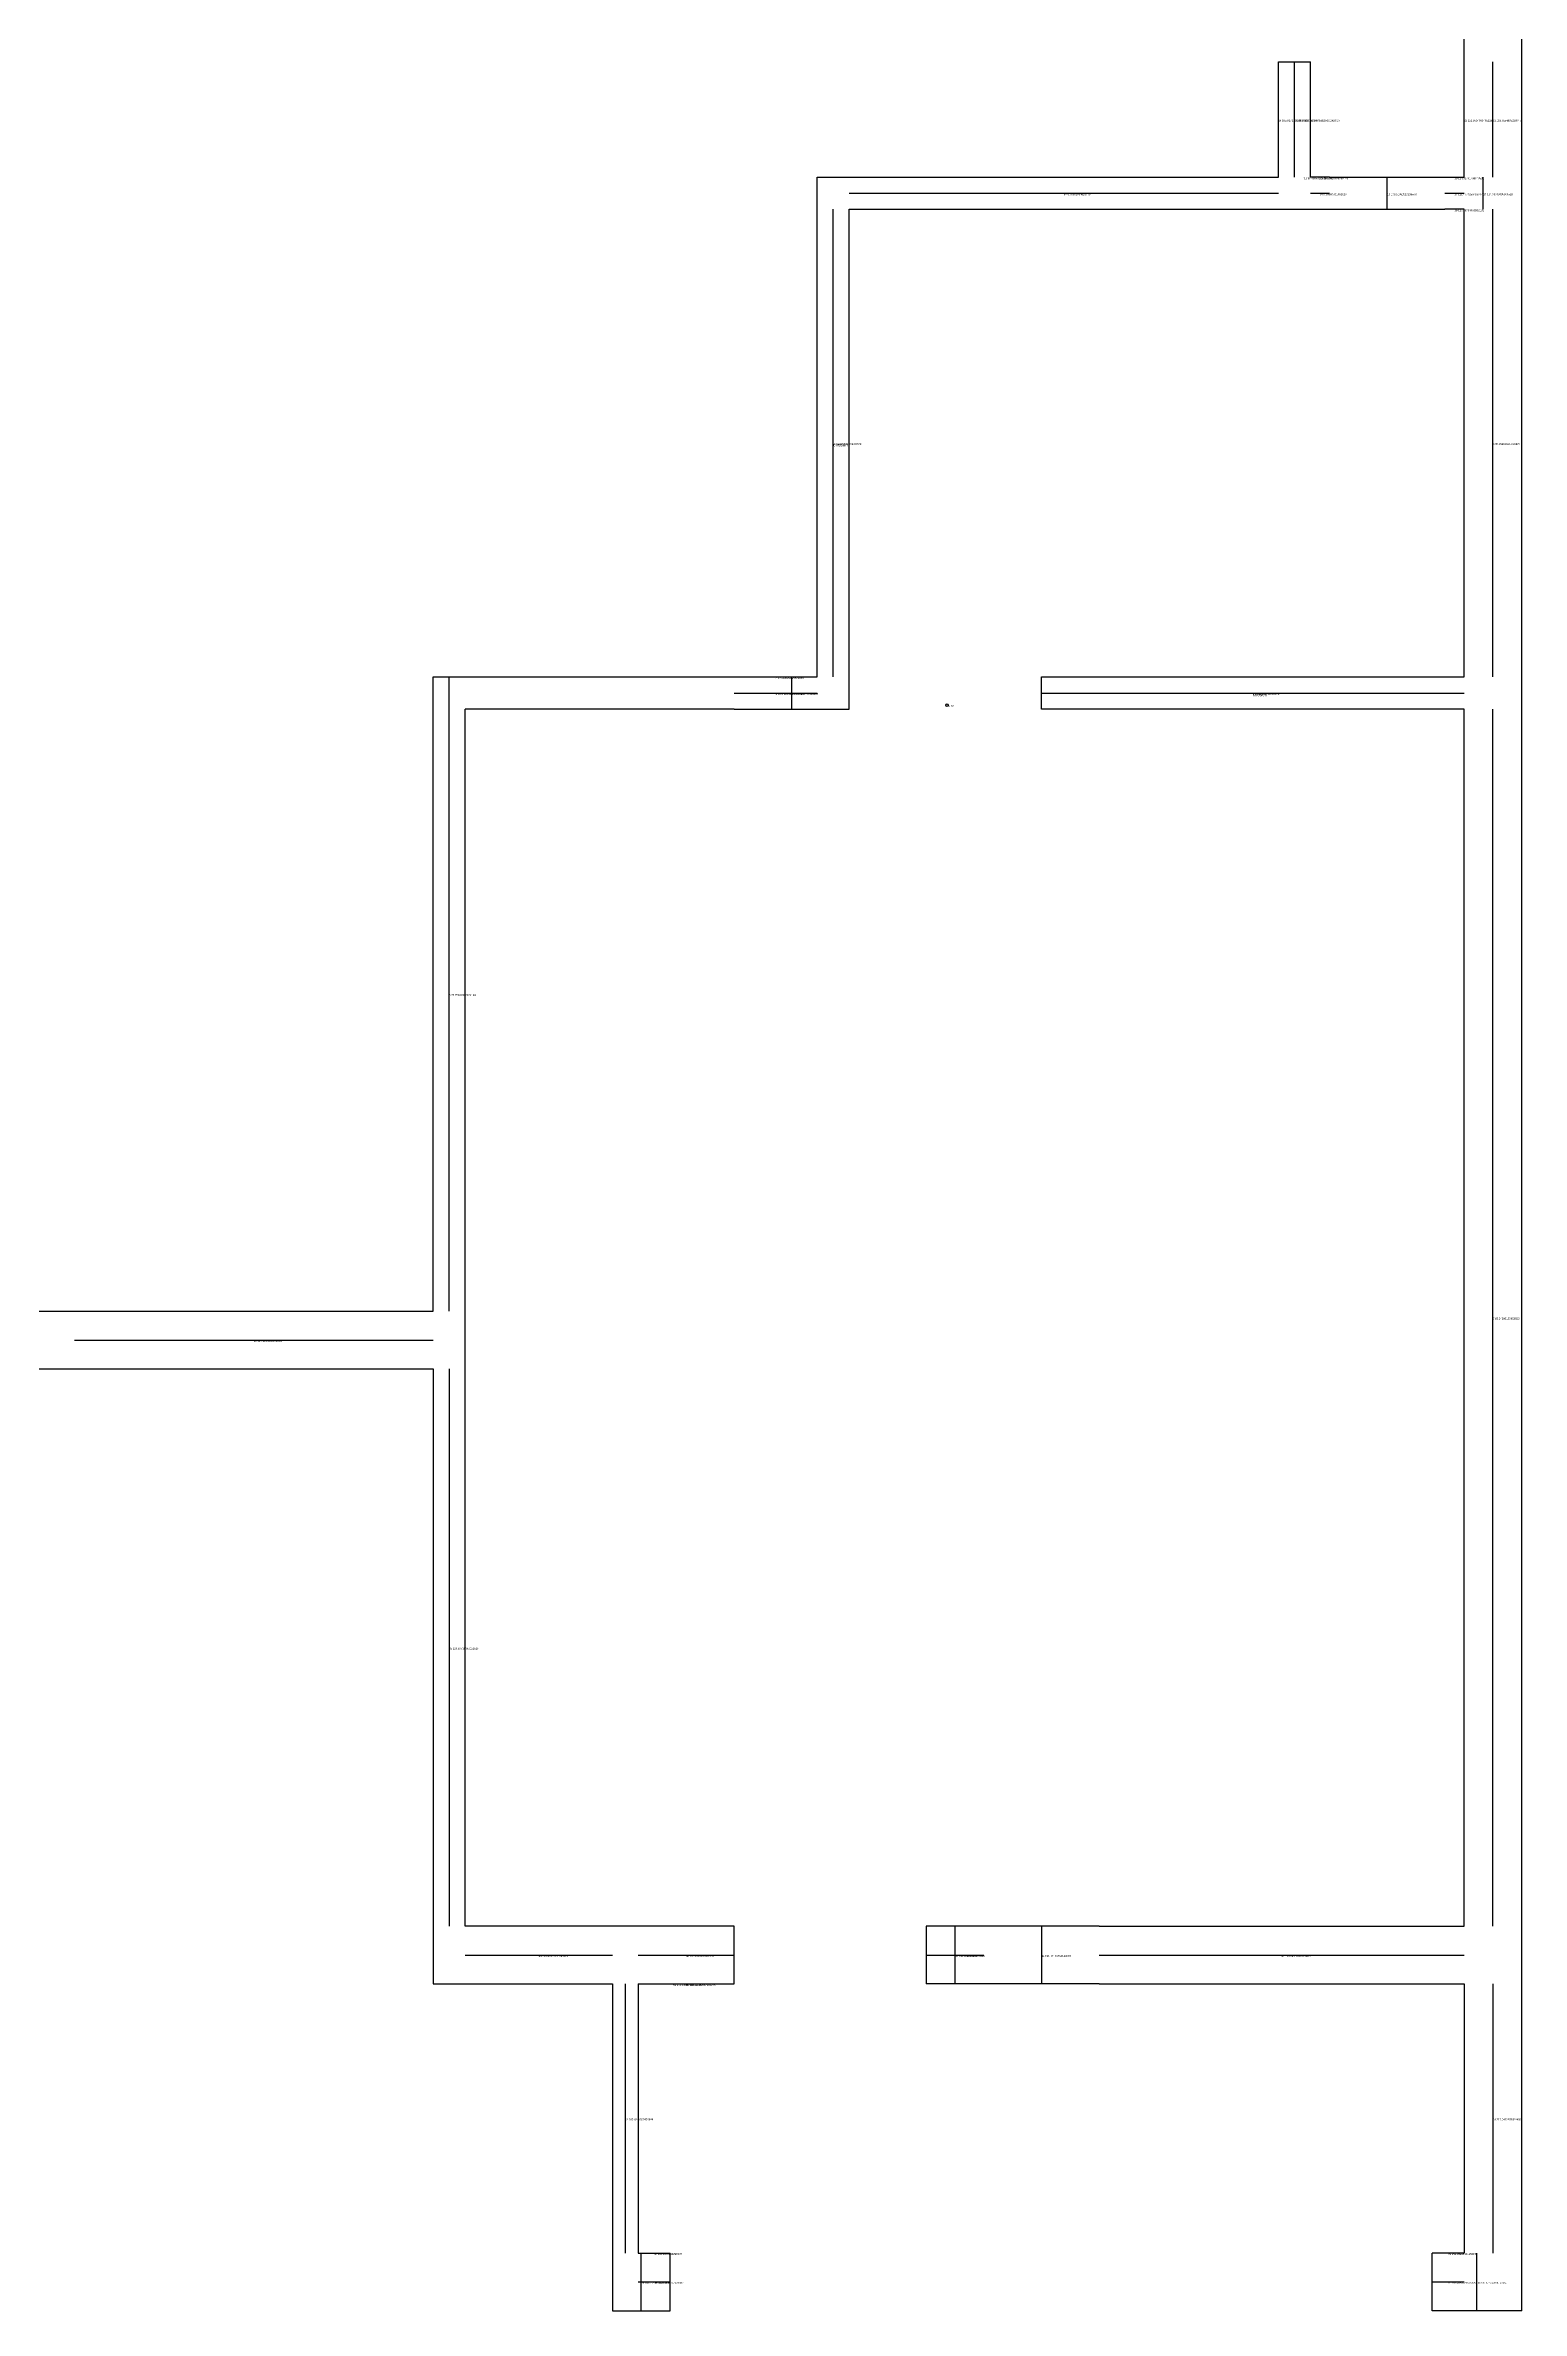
# Model space of a CAD drawing. Header units: metres. Extents: x 328 to 784, y 390 to 981.
# Drawn here: x 553.4 to 784, y 390 to 743.6 of the extents above; entities that cross this region are included whole.
import ezdxf

# ---------------------------------------------------------------- set-up
doc = ezdxf.new("R2010")
doc.units = ezdxf.units.M

msp = doc.modelspace()

# ---------------------------------------------------------------- linework, layer by layer
at = {"layer": 'centrelines'}
for p, q in [((748.5, 723), (748.5, 741)), ((779.5, 723), (779.5, 741)), ((746, 732), (746, 732)), ((751, 732), (751, 732)), ((775, 732), (775, 732)), ((750, 723), (750, 723)), ((752.5, 723), (752.5, 723)), ((763, 718), (763, 723)), ((773.5, 723), (773.5, 723)), ((778, 718), (778, 723)), ((676.5, 645), (676.5, 718)), ((679, 720.5), (746, 720.5)), ((751, 720.5), (754, 720.5)), ((772, 720.5), (775, 720.5)), ((773.5, 718), (773.5, 718)), ((779.5, 645), (779.5, 718)), ((616.5, 546), (616.5, 645)), ((667.5, 645), (667.5, 645)), ((670, 640), (670, 645)), ((661, 642.5), (674, 642.5)), ((709, 642.5), (775, 642.5)), ((779.5, 450), (779.5, 640)), ((558, 541.5), (614, 541.5)), ((616.5, 537), (616.5, 450)), ((695.5, 450), (695.5, 441)), ((709, 450), (709, 441)), ((619, 445.5), (642, 445.5)), ((646, 445.5), (661, 445.5)), ((691, 445.5), (700, 445.5)), ((718, 445.5), (775, 445.5)), ((644, 441), (644, 399)), ((651.5, 441), (651.5, 441)), ((653.5, 441), (653.5, 441)), ((779.5, 441), (779.5, 399)), ((646.5, 390), (646.5, 399)), ((648.5, 399), (648.5, 399)), ((772.5, 399), (772.5, 399)), ((777, 390), (777, 399)), ((646, 394.5), (651, 394.5)), ((770, 394.5), (775, 394.5))]:
    msp.add_line(p, q, dxfattribs=at)
at = {"layer": 'entity_location'}
msp.add_circle((694.26, 640.6), 0.2, dxfattribs=at)
at = {"layer": 'wall'}
for p, q in [((775, 741), (775, 759)), ((784, 741), (784, 759)), ((746, 723), (746, 741)), ((746, 741), (751, 741)), ((751, 723), (751, 741)), ((775, 723), (775, 741)), ((784, 390), (784, 741)), ((674, 645), (674, 723)), ((674, 723), (746, 723)), ((754, 723), (751, 723)), ((754, 723), (772, 723)), ((772, 723), (775, 723)), ((679, 640), (679, 718)), ((679, 718), (754, 718)), ((754, 718), (772, 718)), ((775, 718), (772, 718)), ((775, 645), (775, 718)), ((614, 546), (614, 645)), ((614, 645), (619, 645)), ((619, 645), (661, 645)), ((661, 645), (674, 645)), ((709, 640), (709, 645)), ((709, 645), (775, 645)), ((619, 450), (619, 640)), ((661, 640), (619, 640)), ((661, 640), (679, 640)), ((775, 640), (709, 640)), ((775, 450), (775, 640)), ((528, 546), (558, 546)), ((558, 546), (614, 546)), ((528, 537), (558, 537)), ((558, 537), (614, 537)), ((614, 537), (614, 441)), ((661, 450), (619, 450)), ((661, 441), (661, 450)), ((700, 450), (691, 450)), ((691, 450), (691, 441)), ((718, 450), (700, 450)), ((718, 450), (775, 450)), ((614, 441), (642, 441)), ((642, 441), (642, 390)), ((646, 441), (661, 441)), ((646, 441), (646, 399)), ((700, 441), (691, 441)), ((718, 441), (700, 441)), ((718, 441), (775, 441)), ((775, 441), (775, 399)), ((646, 399), (651, 399)), ((651, 390), (651, 399)), ((775, 399), (770, 399)), ((770, 390), (770, 399)), ((642, 390), (651, 390)), ((784, 390), (770, 390))]:
    msp.add_line(p, q, dxfattribs=at)

# ---------------------------------------------------------------- texts
at = {"layer": 'centrelines', "char_height": 0.3, "attachment_point": 1}
for s, insert in [('14 105.02711442898388', (746, 732)), ('10 98.64828363347452', (748.5, 732)), ('15 107.57835061966027', (751, 732)), ('22 121.9534909485229', (775, 732)), ('21 118.5554965228947', (779.5, 732)), ('11 99.48093229790693', (750, 723)), ('12 100.9029695759475', (752.5, 723)), ('19 114.31761739849581', (773.5, 723)), ('6 79.89801554623773', (712.5, 720.5)), ('9 97.99590381481816', (752.5, 720.5)), ('13 103.51682618296579', (763, 720.5)), ('17 111.47782534166772', (773.5, 720.5)), ('16 110.76794433502182', (773.5, 718)), ('18 114.03049405004528', (778, 720.5)), ('1 18.295795723681028', (676.5, 681.5)), ('8 85.35405866493409', (779.5, 681.5)), ('4 27.118332894572063', (667.5, 645)), ('2 20.348038850160304', (667.5, 642.5)), ('3 24.25932432323134', (670, 642.5)), ('0 14.86236799508878', (742, 642.5)), ('5 77.75932432323134', (616.5, 595.5)), ('7 85.24280130963923', (779.5, 545)), ('24 127.5255365152226', (586, 541.5)), ('25 129.53719042021515', (616.5, 493.5)), ('49 201.97975471941928', (630.5, 445.5)), ('48 197.9165657347408', (653.5, 445.5)), ('43 190.60602234411996', (695.5, 445.5)), ('46 195.10198445376227', (695.5, 445.5)), ('44 191.17113798144297', (709, 445.5)), ('47 196.54110007676667', (746.5, 445.5)), ('51 204.13062488137157', (651.5, 441)), ('50 203.72107087183278', (653.5, 441)), ('52 205.8323392455804', (644, 420)), ('53 217.04129788524583', (779.5, 420)), ('55 245.8972034296337', (648.5, 399)), ('59 253.95496101150158', (772.5, 399)), ('56 246.27722580824963', (646.5, 394.5)), ('58 249.87508057623987', (648.5, 394.5)), ('61 257.4933721555825', (772.5, 394.5)), ('60 255.37724703552624', (777, 394.5))]:
    msp.add_mtext(s, dxfattribs=dict(at, insert=insert))
at = {"layer": 'chosen_line', "color": 3, "char_height": 0.5, "attachment_point": 1}
for insert in [(676.5, 681.5), (742, 642.5)]:
    msp.add_mtext('chosen', dxfattribs=dict(at, insert=insert))
at = {"layer": 'debug', "insert": (694.26, 640.6), "char_height": 0.2, "attachment_point": 1}
msp.add_mtext('694, 640', dxfattribs=at)

doc.saveas('drawing.dxf')
